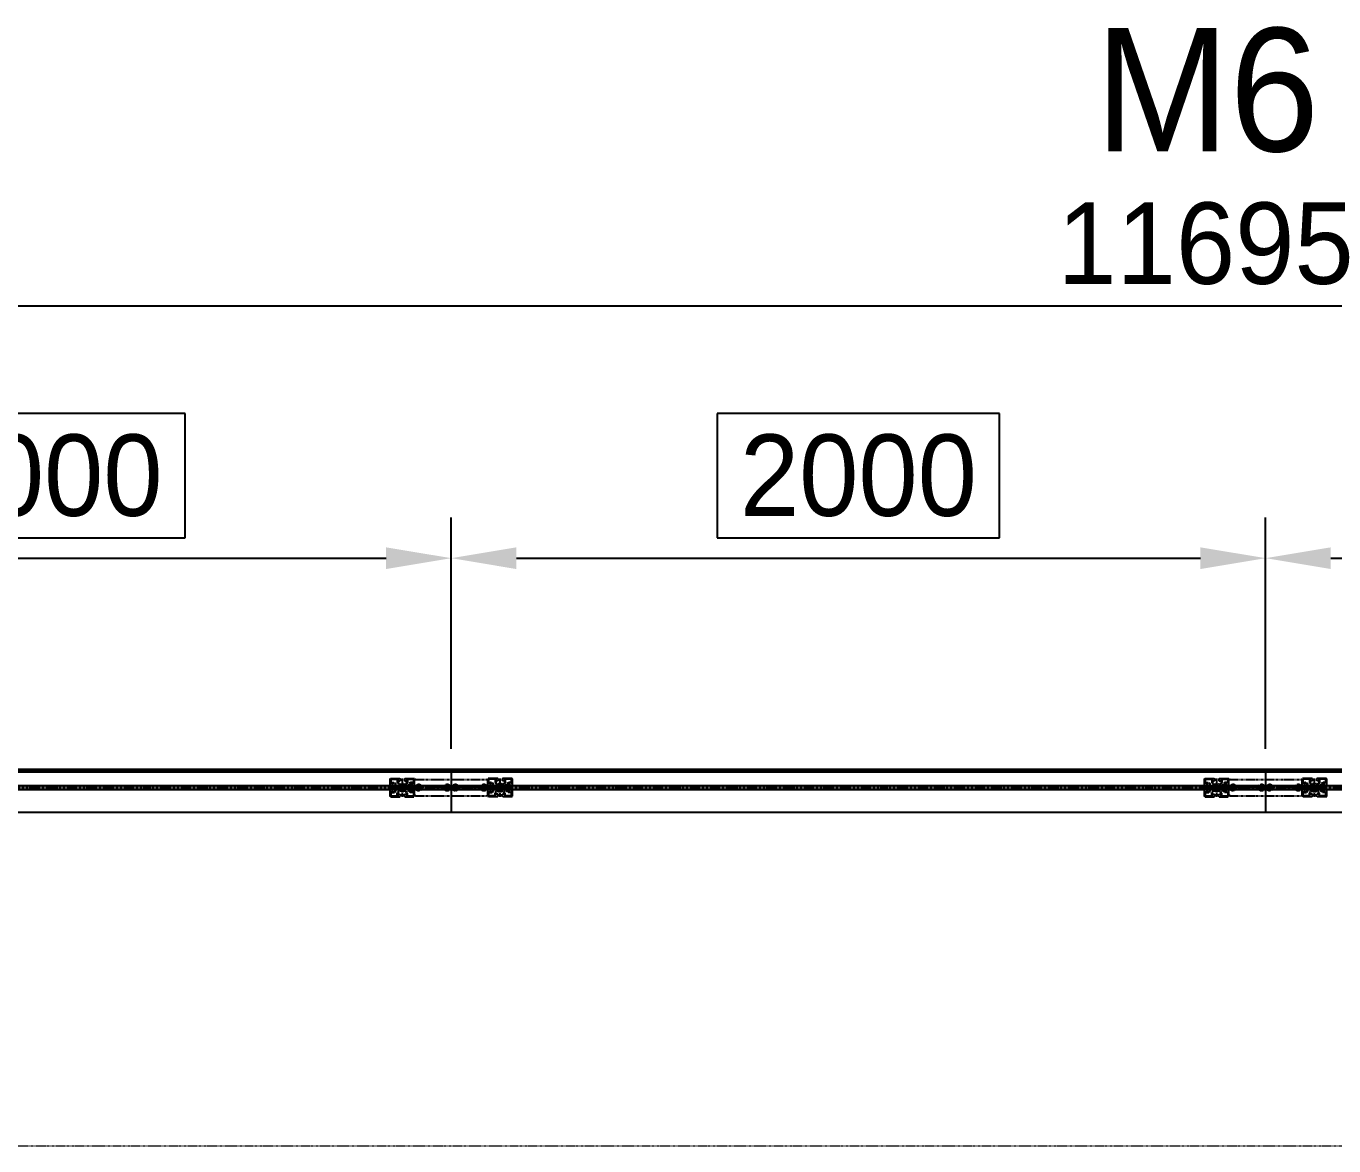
# Model space of a CAD drawing. Header units: inches. Extents: x 0 to 77285, y -118 to 40065.
# Drawn here: x 28226 to 31437, y 9720 to 12470 of the extents above; entities that cross this region are included whole.
import ezdxf
from ezdxf.enums import TextEntityAlignment as Align

# ---------------------------------------------------------------- set-up
doc = ezdxf.new("R2010")
doc.units = ezdxf.units.IN
doc.header["$LTSCALE"] = 5
doc.header["$MEASUREMENT"] = 0
for name, pattern in [('CENTER', [2, 1.25, -0.25, 0.25, -0.25]), ('HIDDEN', [0.375, 0.25, -0.125]), ('PHANTOM', [2.5, 1.25, -0.25, 0.25, -0.25, 0.25, -0.25])]:
    doc.linetypes.add(name, pattern=pattern)
for name, color, linetype in [('11', 1, 'CENTER'), ('22', 2, 'HIDDEN'), ('66', 6, 'PHANTOM'), ('B', 123, 'Continuous'), ('G', 231, 'Continuous')]:
    doc.layers.add(name, color=color, linetype=linetype)
doc.layers.add('33', color=3, linetype='PHANTOM', lineweight=9)
doc.styles.add('SCI', font='')
doc.styles.get('SCI').set_extended_font_data('Gulim')
doc.dimstyles.new('S', dxfattribs={"dimscale": 100, "dimtxt": 2.5, "dimasz": 2, "dimexe": 1.25, "dimexo": 0.625, "dimgap": -0.625, "dimtad": 1, "dimdec": 8, "dimtxsty": 'SCI', "dimcen": 2.5, "dimclrd": 1, "dimclre": 1, "dimclrt": 7, "dimadec": 8, "dimazin": 2, "dimtfac": 1, "dimtdec": 8, "dimtmove": 0, "dimatfit": 3, "dimfxl": 1, "dimarcsym": 0})
doc.dimstyles.new('SCH', dxfattribs={"dimtxt": 2.5, "dimasz": 2, "dimexe": 1.25, "dimexo": 0.625, "dimtad": 1, "dimdec": 8, "dimtxsty": 'SCI', "dimcen": 2.5, "dimclrd": 4, "dimclre": 4, "dimclrt": 7, "dimadec": 8, "dimazin": 2, "dimtfac": 1, "dimtdec": 8, "dimtmove": 0, "dimatfit": 3, "dimfxl": 1, "dimarcsym": 0})

# ---------------------------------------------------------------- blocks, each defined once
blk = doc.blocks.new('0104-20170619.11435441')
for p, q in [((-30, 6), (-30, 21)), ((-30, 6), (-29, 6)), ((-29, 5), (-29, 6)), ((-29, 5), (-24, 5)), ((-6, 22.5), (-28.5, 22.5)), ((-28, 10.5), (-28, 19.5)), ((-28, 10.5), (-26, 10.5)), ((-10.5, 20.5), (-27, 20.5)), ((-26, 10.5), (-26, 12.5)), ((-26, 12.5), (-20.4, 12.5)), ((-22.4, 12.5), (-24.1, 12.5)), ((-23, 10.5), (-24.1, 10.5)), ((-24, 10.5), (-21, 10.5)), ((-24, 5), (-24, 10.5)), ((-21, 10.5), (-18, 8.5)), ((-20.4, 12.5), (-16, 9.6)), ((-18, -8.5), (-18, 8.5)), ((-16, 1), (-16, 9.6)), ((-16, 1), (-9.9, 1)), ((-10.5, 18.5), (-12.5, 18.5)), ((-12.5, 18.5), (-12.5, 12.9)), ((-12.5, 12.9), (-7.9, 6.1)), ((-10.5, 20.5), (-10.5, 18.5)), ((-10.5, 16.5), (-10.5, 13.5)), ((-5, 16.5), (-10.5, 16.5)), ((-10.5, 13.5), (-6.5, 7.6)), ((-4.9, 1), (-7.4, 1)), ((-6, 22.5), (-6, 21.5)), ((-5, 21.5), (-6, 21.5)), ((-4.2, 2.8), (-6, 4.5)), ((-5, 21.5), (-5, 16.5)), ((-2.8, 4.2), (-4.5, 6)), ((-1, 4.9), (-1, 7.4)), ((1, 4.9), (1, 7.4)), ((2.8, 4.2), (4.5, 6)), ((4.2, 2.8), (6, 4.5)), ((4.9, 1), (7.4, 1)), ((5, 21.5), (5, 16.5)), ((6, 21.5), (5, 21.5)), ((10.5, 16.5), (5, 16.5)), ((6, 22.5), (6, 21.5)), ((28.5, 22.5), (6, 22.5)), ((10.5, 13.5), (6.5, 7.6)), ((12.5, 12.9), (7.9, 6.1)), ((9.9, 1), (16, 1)), ((10.5, 20.5), (10.5, 18.5)), ((27, 20.5), (10.5, 20.5)), ((12.5, 18.5), (10.5, 18.5)), ((10.5, 16.5), (10.5, 13.5)), ((12.5, 18.5), (12.5, 12.9)), ((20.4, 12.5), (16, 9.6)), ((16, 1), (16, 9.6)), ((21, 10.5), (18, 8.5)), ((18, -8.5), (18, 8.5)), ((26, 12.5), (20.4, 12.5)), ((24, 10.5), (21, 10.5)), ((24, 5), (24, 10.5)), ((29, 5), (24, 5)), ((26, 10.5), (26, 12.5)), ((28, 10.5), (26, 10.5)), ((28, 10.5), (28, 19.5)), ((29, 5), (29, 6)), ((30, 6), (29, 6)), ((30, 6), (30, 21)), ((-30, -21), (-30, -6)), ((-30, -6), (-29, -6)), ((-29, -6), (-29, -5)), ((-29, -5), (-24, -5)), ((-6, -22.5), (-28.5, -22.5)), ((-28, -19.5), (-28, -10.5)), ((-28, -10.5), (-26, -10.5)), ((-10.5, -20.5), (-27, -20.5)), ((-26, -12.5), (-26, -10.5)), ((-26, -12.5), (-20.4, -12.5)), ((-24, -10.5), (-24, -5)), ((-24, -10.5), (-21, -10.5)), ((-21, -10.5), (-18, -8.5)), ((-20.4, -12.5), (-16, -9.6)), ((-16, -9.6), (-16, -1)), ((-16, -1), (-9.9, -1)), ((-12.5, -12.9), (-7.9, -6.1)), ((-12.5, -18.5), (-12.5, -12.9)), ((-10.5, -18.5), (-12.5, -18.5)), ((-10.5, -13.5), (-6.5, -7.6)), ((-10.5, -16.5), (-10.5, -13.5)), ((-5, -16.5), (-10.5, -16.5)), ((-10.5, -20.5), (-10.5, -18.5)), ((-4.9, -1), (-7.4, -1)), ((-4.2, -2.8), (-6, -4.5)), ((-6, -22.5), (-6, -21.5)), ((-5, -21.5), (-6, -21.5)), ((-5, -21.5), (-5, -16.5)), ((-2.8, -4.2), (-4.5, -6)), ((-1, -4.9), (-1, -7.4)), ((1, -4.9), (1, -7.4)), ((2.8, -4.2), (4.5, -6)), ((4.2, -2.8), (6, -4.5)), ((4.9, -1), (7.4, -1)), ((5, -21.5), (5, -16.5)), ((10.5, -16.5), (5, -16.5)), ((6, -21.5), (5, -21.5)), ((6, -22.5), (6, -21.5)), ((28.5, -22.5), (6, -22.5)), ((10.5, -13.5), (6.5, -7.6)), ((12.5, -12.9), (7.9, -6.1)), ((9.9, -1), (16, -1)), ((10.5, -16.5), (10.5, -13.5)), ((12.5, -18.5), (10.5, -18.5)), ((10.5, -20.5), (10.5, -18.5)), ((27, -20.5), (10.5, -20.5)), ((12.5, -18.5), (12.5, -12.9)), ((16, -9.6), (16, -1)), ((20.4, -12.5), (16, -9.6)), ((21, -10.5), (18, -8.5)), ((26, -12.5), (20.4, -12.5)), ((24, -10.5), (21, -10.5)), ((24, -10.5), (24, -5)), ((29, -5), (24, -5)), ((26, -12.5), (26, -10.5)), ((28, -10.5), (26, -10.5)), ((28, -19.5), (28, -10.5)), ((29, -6), (29, -5)), ((30, -6), (29, -6)), ((30, -21), (30, -6))]:
    blk.add_line(p, q)
for centre, radius, start, end in [((-28.5, 21), 1.5, 90, 180), ((-27, 19.5), 1, 90, 180), ((0, 0), 10, 142.644, 174.2608), ((0, 0), 7.5, 172.3377, 187.6623), ((0, 0), 10, 49.1403, 130.8597), ((0, 0), 7.5, 127.3377, 142.6623), ((0, 0), 5, 146.537, 168.463), ((0, 0), 5, 101.537, 123.463), ((0, 0), 7.5, 82.3377, 97.6623), ((0, 0), 5, 56.537, 78.463), ((0, 0), 5, 11.537, 33.463), ((0, 0), 7.5, 37.3377, 52.6623), ((0, 0), 7.5, 352.3377, 7.6623), ((0, 0), 10, 5.7392, 39.0281), ((0, 0), 10, 5.7392, 37.356), ((27, 19.5), 1, 0, 90), ((28.5, 21), 1.5, 0, 90), ((-28.5, -21), 1.5, 180, 270), ((-27, -19.5), 1, 180, 270), ((0, 0), 10, 185.7392, 217.356), ((0, 0), 10, 229.1403, 309.2607), ((0, 0), 7.5, 217.3377, 232.6623), ((0, 0), 5, 191.537, 213.463), ((0, 0), 10, 243.4796, 310.8597), ((0, 0), 5, 236.537, 258.463), ((0, 0), 7.5, 262.3377, 277.6623), ((0, 0), 5, 281.537, 303.463), ((0, 0), 5, 326.537, 348.463), ((0, 0), 7.5, 307.3377, 322.6623), ((0, 0), 10, 320.9719, 354.2608), ((0, 0), 10, 322.644, 354.2608), ((27, -19.5), 1, 270, 0), ((28.5, -21), 1.5, 270, 0)]:
    blk.add_arc(centre, radius, start, end)
at = {"layer": '11'}
for p, q in [((0, -22.5), (0, 22.5)), ((30, 0), (-30, 0))]:
    blk.add_line(p, q, dxfattribs=at)
blk = doc.blocks.new('A$C8f69a4f7')
at = {"color": 7}
blk.add_line((0, 45.5), (0, -60), dxfattribs=at)
at = {"layer": '11'}
blk.add_line((93.4, 0), (-93.4, 0), dxfattribs=at)
at = {"layer": '66'}
for p, q in [((-90, -17), (-90, 17)), ((-87.5, 0), (-83.8, 6.5)), ((-83.8, -6.5), (-87.5, 0)), ((-87, 20), (87, 20)), ((-76.2, 6.5), (-83.8, 6.5)), ((-80, -7.3), (-80, 7.3)), ((-80, -7), (-80, 7)), ((-76.2, 6.5), (-72.5, 0)), ((-72.5, 0), (-76.2, -6.5)), ((-17.5, 0), (-13.8, 6.5)), ((-13.8, -6.5), (-17.5, 0)), ((-6.2, 6.5), (-13.8, 6.5)), ((-10, -7.3), (-10, 7.3)), ((-10, -7), (-10, 7)), ((-6.2, 6.5), (-2.5, 0)), ((-2.5, 0), (-6.2, -6.5)), ((2.5, 0), (6.2, 6.5)), ((6.2, -6.5), (2.5, 0)), ((13.8, 6.5), (6.2, 6.5)), ((10, -7.3), (10, 7.3)), ((10, -7), (10, 7)), ((13.8, 6.5), (17.5, 0)), ((17.5, 0), (13.8, -6.5)), ((72.5, 0), (76.2, 6.5)), ((76.2, -6.5), (72.5, 0)), ((83.8, 6.5), (76.2, 6.5)), ((80, -7.3), (80, 7.3)), ((80, -7), (80, 7)), ((83.8, 6.5), (87.5, 0)), ((87.5, 0), (83.8, -6.5)), ((90, -17), (90, 17)), ((-87, -20), (87, -20)), ((-76.2, -6.5), (-83.8, -6.5)), ((-6.2, -6.5), (-13.8, -6.5)), ((13.8, -6.5), (6.2, -6.5)), ((83.8, -6.5), (76.2, -6.5))]:
    blk.add_line(p, q, dxfattribs=at)
for centre, radius in [((-80, 0), 8.25), ((-80, 0), 6.5), ((-80, 0), 4.5), ((-80, 0), 4), ((-80, 0), 3.2), ((-10, 0), 8.25), ((-10, 0), 6.5), ((-10, 0), 4.5), ((-10, 0), 4), ((-10, 0), 3.2), ((10, 0), 8.25), ((10, 0), 6.5), ((10, 0), 4.5), ((10, 0), 4), ((10, 0), 3.2), ((80, 0), 8.25), ((80, 0), 6.5), ((80, 0), 4.5), ((80, 0), 4), ((80, 0), 3.2)]:
    blk.add_circle(centre, radius, dxfattribs=at)
for centre, start, end in [((-87, 17), 90, 180), ((87, 17), 0, 90), ((-87, -17), 180, 270), ((87, -17), 270, 0)]:
    blk.add_arc(centre, 3, start, end, dxfattribs=at)
at = {"layer": '22', "xscale": -1}
blk.add_blockref('0104-20170619.11435441', (-120, 0), dxfattribs=at)
at = {"layer": '22'}
blk.add_blockref('0104-20170619.11435441', (120, 0), dxfattribs=at)
blk = doc.blocks.new('A$C04fb1ad6')
for p, q in [((170, -7), (11415, -7)), ((170, -40.5), (11415, -40.5)), ((170, -50.5), (11415, -50.5)), ((170, -105.5), (11415, -105.5))]:
    blk.add_line(p, q)
at = {"layer": '11'}
blk.add_line((170, -45.5), (11415, -45.5), dxfattribs=at)
at = {"layer": 'B'}
blk.add_line((170, -5.5), (11415, -5.5), dxfattribs=at)
at = {"layer": 'G'}
blk.add_line((170, 0), (11415, 0), dxfattribs=at)
for p in [(3995, -45.5), (5995, -45.5)]:
    blk.add_blockref('A$C8f69a4f7', p)
at = {"layer": '22', "xscale": -1}
for p in [(3875, -45.5), (5875, -45.5)]:
    blk.add_blockref('0104-20170619.11435441', p, dxfattribs=at)
at = {"layer": '22'}
for p in [(4115, -45.5), (6115, -45.5)]:
    blk.add_blockref('0104-20170619.11435441', p, dxfattribs=at)
blk = doc.blocks.new('*D550')
at = {"color": 1, "lineweight": -2, "transparency": 16777216}
for p, q in [((28616.3, 11518.6), (27923, 11518.6)), ((27923, 11518.6), (27923, 11213.6)), ((28616.3, 11213.6), (28616.3, 11518.6)), ((27269.6, 10695.6), (27269.6, 11263.6)), ((29269.6, 10695.6), (29269.6, 11263.6)), ((27923, 11213.6), (28616.3, 11213.6)), ((27429.6, 11163.6), (29109.6, 11163.6))]:
    blk.add_line(p, q, dxfattribs=at)
at = {"color": 1, "transparency": 16777216}
for points in [[(27429.6, 11190.2), (27429.6, 11136.9), (27269.6, 11163.6)], [(29109.6, 11190.2), (29109.6, 11136.9), (29269.6, 11163.6)]]:
    blk.add_solid(points, dxfattribs=at)
at = {"layer": 'Defpoints', "color": 0, "transparency": 16777216}
for p in [(29269.6, 11163.6), (27269.6, 10645.6), (29269.6, 10645.6)]:
    blk.add_point(p, dxfattribs=at)
at = {"color": 7, "transparency": 16777216, "insert": (28269.6, 11366.1), "char_height": 200, "attachment_point": 5, "style": 'SCI'}
blk.add_mtext('2000', dxfattribs=at)
blk = doc.blocks.new('*D551')
at = {"color": 1, "lineweight": -2, "transparency": 16777216}
for p, q in [((30616.3, 11518.6), (29923, 11518.6)), ((29923, 11518.6), (29923, 11213.6)), ((30616.3, 11213.6), (30616.3, 11518.6)), ((29269.6, 10695.6), (29269.6, 11263.6)), ((31269.6, 10695.6), (31269.6, 11263.6)), ((29923, 11213.6), (30616.3, 11213.6)), ((29429.6, 11163.6), (31109.6, 11163.6))]:
    blk.add_line(p, q, dxfattribs=at)
at = {"color": 1, "transparency": 16777216}
for points in [[(29429.6, 11190.2), (29429.6, 11136.9), (29269.6, 11163.6)], [(31109.6, 11190.2), (31109.6, 11136.9), (31269.6, 11163.6)]]:
    blk.add_solid(points, dxfattribs=at)
at = {"layer": 'Defpoints', "color": 0, "transparency": 16777216}
for p in [(31269.6, 11163.6), (29269.6, 10645.6), (31269.6, 10645.6)]:
    blk.add_point(p, dxfattribs=at)
at = {"color": 7, "transparency": 16777216, "insert": (30269.6, 11366.1), "char_height": 200, "attachment_point": 5, "style": 'SCI'}
blk.add_mtext('2000', dxfattribs=at)
blk = doc.blocks.new('*D552')
at = {"color": 1, "lineweight": -2, "transparency": 16777216}
for p, q in [((32616.3, 11518.6), (31923, 11518.6)), ((31923, 11518.6), (31923, 11213.6)), ((32616.3, 11213.6), (32616.3, 11518.6)), ((31269.6, 10695.6), (31269.6, 11263.6)), ((33269.6, 10695.6), (33269.6, 11263.6)), ((31923, 11213.6), (32616.3, 11213.6)), ((31429.6, 11163.6), (33109.6, 11163.6))]:
    blk.add_line(p, q, dxfattribs=at)
at = {"color": 1, "transparency": 16777216}
for points in [[(31429.6, 11190.2), (31429.6, 11136.9), (31269.6, 11163.6)], [(33109.6, 11190.2), (33109.6, 11136.9), (33269.6, 11163.6)]]:
    blk.add_solid(points, dxfattribs=at)
at = {"layer": 'Defpoints', "color": 0, "transparency": 16777216}
for p in [(33269.6, 11163.6), (31269.6, 10645.6), (33269.6, 10645.6)]:
    blk.add_point(p, dxfattribs=at)
at = {"color": 7, "transparency": 16777216, "insert": (32269.6, 11366.1), "char_height": 200, "attachment_point": 5, "style": 'SCI'}
blk.add_mtext('2000', dxfattribs=at)
blk = doc.blocks.new('*D562')
at = {"color": 4, "lineweight": -2, "transparency": 16777216}
for p, q in [((25274.6, 10695.6), (25274.6, 11883.1)), ((36969.6, 10695.6), (36969.6, 11883.1)), ((25434.6, 11783.1), (36809.6, 11783.1))]:
    blk.add_line(p, q, dxfattribs=at)
at = {"color": 4, "transparency": 16777216}
for points in [[(25434.6, 11809.8), (25434.6, 11756.5), (25274.6, 11783.1)], [(36809.6, 11809.8), (36809.6, 11756.5), (36969.6, 11783.1)]]:
    blk.add_solid(points, dxfattribs=at)
at = {"layer": 'Defpoints', "color": 0, "transparency": 16777216}
for p in [(36969.6, 11783.1), (25274.6, 10645.6), (36969.6, 10645.6)]:
    blk.add_point(p, dxfattribs=at)
at = {"color": 7, "transparency": 16777216, "insert": (31122.1, 11935.9), "char_height": 200, "attachment_point": 5, "style": 'SCI'}
blk.add_mtext('11695', dxfattribs=at)

msp = doc.modelspace()

# ---------------------------------------------------------------- linework, layer by layer
at = {"layer": '33'}
msp.add_line((12062.6504291, 9720.13160737), (38972.6497809, 9720.13160737), dxfattribs=at)

# ---------------------------------------------------------------- block references
msp.add_blockref('A$C04fb1ad6', (25274.6497809, 10645.63160737))

# ---------------------------------------------------------------- texts
at = {"color": 40, "style": 'SCI'}
msp.add_text('M6', height=302.884615385, dxfattribs=at).set_placement((30850.9036586, 12314.4165379), align=Align.MIDDLE_LEFT)

# ---------------------------------------------------------------- dimensions: what is measured, and where the dimension line sits
for base, p1, p2, dimstyle, override, picture, middle in [((36969.6497808981, 11783.1277994918), (25274.6497808981, 10645.6316073747), (36969.6497808981, 10645.6316073747), 'SCH', {"dimscale": 80}, '*D562', (31122.1497808981, 11935.9240711296)), ((29269.6497808981, 11163.5525083466), (27269.6497808981, 10645.6316073747), (29269.6497808981, 10645.6316073747), 'S', {"dimscale": 80, "dimtmove": 1}, '*D550', (28269.6497808981, 11366.0824683999)), ((31269.6497808981, 11163.5525083466), (29269.6497808981, 10645.6316073747), (31269.6497808981, 10645.6316073747), 'S', {"dimscale": 80, "dimtmove": 1}, '*D551', (30269.6497808981, 11366.0824683999)), ((33269.6497808981, 11163.5525083466), (31269.6497808981, 10645.6316073747), (33269.6497808981, 10645.6316073747), 'S', {"dimscale": 80, "dimtmove": 1}, '*D552', (32269.6497808981, 11366.0824683999))]:
    dim = msp.add_linear_dim(base=base, p1=p1, p2=p2, dimstyle=dimstyle, override=override)
    dim.commit()
    dim.dimension.update_dxf_attribs({"geometry": picture, "text_midpoint": middle})

doc.saveas('drawing.dxf')
